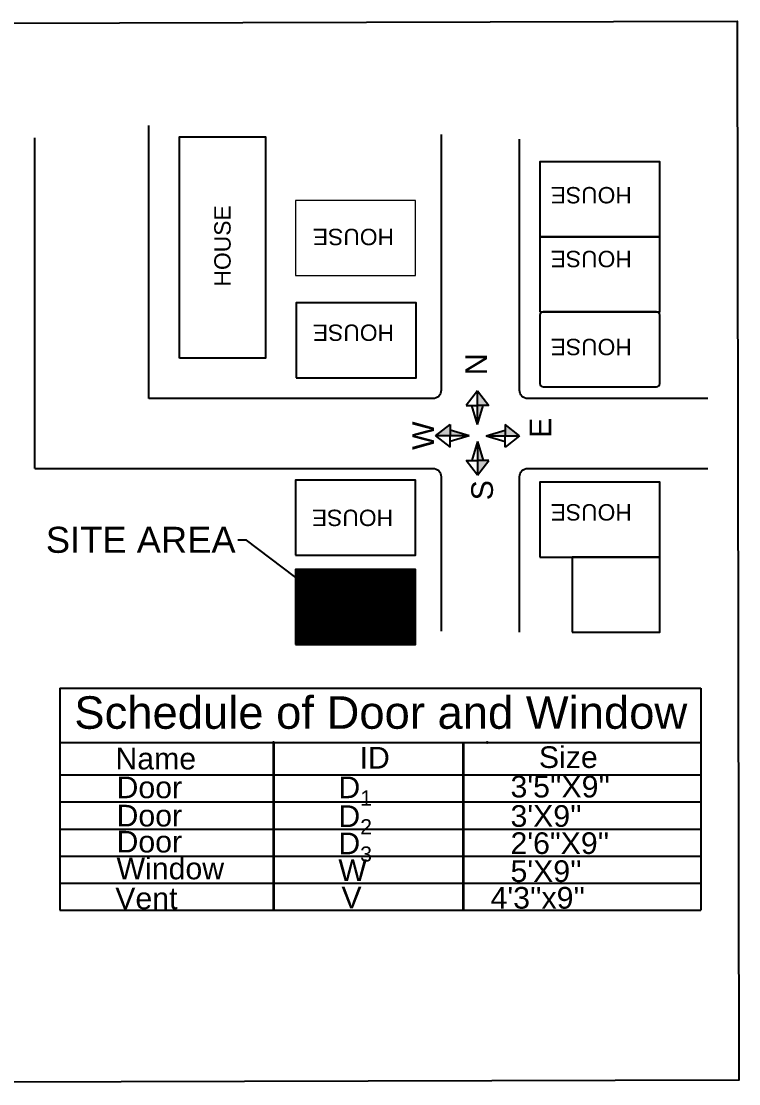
# Model space of a CAD drawing. Header units: millimetres. Extents: x 1028 to 3951, y -866 to 975.
# Drawn here: x 3289 to 3951, y -4 to 975 of the extents above; entities that cross this region are included whole.
import ezdxf
from ezdxf import colors
from ezdxf.entities.mleader import LeaderData, LeaderLine
from ezdxf.math import Vec2, Vec3

# ---------------------------------------------------------------- set-up
doc = ezdxf.new("R2010")
doc.units = ezdxf.units.MM
doc.layers.add('001_Dark_1 10', color=7, linetype='Continuous', lineweight=0)
for name, color, linetype in [('_AREATABLE', 7, 'Continuous'), ('Boundry Line', 6, 'Continuous'), ('dimenction and  text', 4, 'Continuous'), ('text', 6, 'Continuous')]:
    doc.layers.add(name, color=color, linetype=linetype)
doc.styles.get("Standard").update_dxf_attribs({"font": 'arial.ttf'})

# ---------------------------------------------------------------- blocks, each defined once
blk = doc.blocks.new('A$C69F05CD7')
at = {"linetype": 'Continuous'}
for points in [[(0, 4.4), (0, 2.51), (1.48, 2.51)], [(0.74, 2.51), (0, 2.51), (0, 0)]]:
    blk.add_hatch(color=256, dxfattribs=at).paths.add_polyline_path(points)
at = {"color": 0, "linetype": 'Continuous'}
for p, q in [((0, 4.4), (-1.48, 2.51)), ((0, 4.4), (1.48, 2.51)), ((0, 0), (0, 4.4)), ((-1.48, 2.51), (0, 2.51)), ((1.48, 2.51), (0, 2.51))]:
    blk.add_line(p, q, dxfattribs=at)
at = {"linetype": 'Continuous'}
for q in [(-0.74, 2.51), (0.74, 2.51)]:
    blk.add_line((0, 0), q, dxfattribs=at)

msp = doc.modelspace()

# ---------------------------------------------------------------- hatches: boundary and pattern name
at = {"layer": 'text', "ltscale": 3, "true_color": 0xf8991e}
h = msp.add_hatch(dxfattribs=at)
h.set_pattern_fill('GOST_WOOD', color=30, scale=0.376898, angle=90, style=0)
h.set_pattern_definition([(180, (3992.429, -879.052), (3e-16, 2.2613874), [3.768979, -0.753796]), (180, (3993.1827, -878.298), (3e-16, 2.2613874), [2.2613874, -0.565347, 1.1306937, -0.565347]), (180, (3994.3134, -877.5443), (3e-16, 2.2613874), [3.768979, -0.753796])])
h.paths.add_polyline_path([(3652.837, 400.743), (3652.837, 469.869), (3542.155, 469.869), (3542.155, 400.743)])

# ---------------------------------------------------------------- linework, layer by layer
for p, q in [((3324.781, 360.506), (3915.932, 360.506)), ((3324.781, 360.506), (3324.781, 155.764)), ((3915.932, 360.506), (3915.932, 155.764)), ((3324.781, 310.569), (3915.932, 310.569)), ((3324.781, 280.607), (3915.932, 280.607)), ((3324.781, 255.638), (3915.932, 255.638)), ((3324.781, 230.669), (3915.932, 230.669)), ((3324.781, 205.701), (3915.932, 205.701)), ((3324.781, 180.732), (3915.932, 180.732)), ((3324.781, 155.764), (3915.932, 155.764))]:
    msp.add_line(p, q)
at = {"lineweight": 35}
for p, q in [((3521.832, 310.569), (3521.832, 155.764)), ((3696.808, 310.569), (3696.808, 155.764))]:
    msp.add_line(p, q, dxfattribs=at)
at = {"color": 7, "true_color": 0xffffff}
msp.add_lwpolyline([(2695.624, 972.164), (3949.499, 975.366), (3950.966, -0.972), (2697.092, -4.174)], close=True, dxfattribs=at)
at = {"layer": '001_Dark_1 10', "color": 7, "ltscale": 3, "true_color": 0xffffff}
msp.add_lwpolyline([(3542.155, 740.999), (3652.837, 740.999), (3652.837, 810.125), (3542.155, 810.125)], close=True, dxfattribs=at)
at = {"layer": '_AREATABLE', "color": 7, "ltscale": 3}
for points in [[(3406.955, 627.572), (3406.955, 879.4)], [(3301.665, 563.052), (3301.665, 868.036)]]:
    msp.add_lwpolyline(points, dxfattribs=at)
for points in [[(3676.427, 871.039), (3676.427, 635.11, -0.4142136), (3668.889, 627.572), (3406.955, 627.572)], [(3922.343, 627.572), (3756.33, 627.572, -0.4142136), (3748.792, 635.11), (3748.792, 866.778)], [(3301.665, 563.052), (3668.889, 563.052, -0.4142136), (3676.427, 555.514), (3676.427, 412.967)], [(3748.792, 412.144), (3748.792, 555.514, -0.4142136), (3756.33, 563.052), (3922.343, 563.052)]]:
    msp.add_lwpolyline(points, format="xyb", dxfattribs=at)
for points in [[(3435.097, 664.7), (3435.097, 868.836), (3514.38, 868.836), (3514.38, 664.7)], [(3767.536, 776.578), (3878.218, 776.578), (3878.218, 845.704), (3767.536, 845.704)], [(3767.536, 707.452), (3878.218, 707.452), (3878.218, 776.578), (3767.536, 776.578)], [(3542.603, 646.7), (3653.285, 646.7), (3653.285, 715.826), (3542.603, 715.826)], [(3542.155, 483.099), (3652.837, 483.099), (3652.837, 552.225), (3542.155, 552.225)], [(3767.536, 481.27), (3878.218, 481.27), (3878.218, 550.397), (3767.536, 550.397)], [(3797.387, 412.144), (3878.218, 412.144), (3878.218, 481.27), (3797.387, 481.27)], [(3542.155, 400.743), (3652.837, 400.743), (3652.837, 469.869), (3542.155, 469.869)]]:
    msp.add_lwpolyline(points, close=True, dxfattribs=at)
msp.add_lwpolyline([(3770.581, 638.326), (3875.174, 638.326, 0.4142136), (3878.218, 641.37), (3878.218, 704.407, 0.4142136), (3875.174, 707.452), (3770.581, 707.452, 0.4142136), (3767.536, 704.407), (3767.536, 641.37, 0.4142136)], format="xyb", close=True, dxfattribs=at)
at = {"layer": 'Boundry Line', "lineweight": 35}
for p in [(3521.832, 310.569), (3718.882, 310.569)]:
    msp.add_point(p, dxfattribs=at)

# ---------------------------------------------------------------- block references
at = {"xscale": 7.050092912063366, "yscale": 7.050092912063366, "zscale": 7.050092912063366}
msp.add_blockref('A$C69F05CD7', (3710.057, 603.498), dxfattribs=at)
at = {"yscale": 7.050092912063366, "zscale": 7.050092912063366}
for p, xscale, rotation in [((3702.309, 593.283), 7.050092912063366, 90), ((3717.826, 593.283), -7.050092912063366, 270), ((3710.057, 587.981), -7.050092912063366, 180)]:
    msp.add_blockref('A$C69F05CD7', p, dxfattribs=dict(at, xscale=xscale, rotation=rotation))

# ---------------------------------------------------------------- texts
at = {"layer": 'dimenction and  text', "color": 6, "ltscale": 3, "char_height": 20, "attachment_point": 1, "rotation": 90}
for s, insert in [('N', (3698.652, 649.012)), ('E', (3757.957, 591.271)), ('W', (3649.726, 580.121)), ('S', (3704.217, 533.661))]:
    msp.add_mtext_dynamic_manual_height_columns(s, width=64.22034, gutter_width=12.5, heights=[0], dxfattribs=dict(at, insert=insert))
at = {"layer": 'text', "ltscale": 3, "char_height": 15.0759, "attachment_point": 1}
for insert, rotation in [((3852.333, 807.473), 180), ((3467.193, 730.796), 90), ((3632.983, 768.96), 180), ((3852.333, 748.639), 180), ((3632.983, 680.709), 180), ((3852.333, 667.52), 180), ((3852.333, 515.087), 180), ((3632.093, 510.001), 180)]:
    msp.add_mtext_dynamic_manual_height_columns('HOUSE', width=323.58639, gutter_width=4.711, heights=[0], dxfattribs=dict(at, insert=insert, rotation=rotation))
at = {"layer": 'text', "attachment_point": 1}
for s, width, heights, insert, char_height in [('Schedule of Door and Window', 1117.34186, [258.307], (3338.082, 353.039), 29.96225), ('Name', 308.01242, [0], (3375.992, 305.594), 19.9748), ('ID', 308.01242, [0], (3601.187, 306.348), 19.9748), ('Size', 308.01242, [0], (3766.59, 306.905), 19.9748), ('Door', 308.01242, [0], (3377.013, 279.064), 19.9748), ('\\A1;D{\\H0.7x;\\S^ 1;}', 308.01242, [0], (3581.635, 279.064), 19.97483), ("3'5''{\\fArial|b0|i0|c204|p34;Х}9''", 308.01242, [0], (3740.431, 279.747), 19.97483), ('Door', 308.01242, [0], (3377.013, 253.009), 19.9748), ('\\A1;D{\\H0.7x;\\S^ 2;}', 308.01242, [0], (3581.635, 252.494), 19.97483), ("3'{\\fArial|b0|i0|c204|p34;Х}9''", 308.01242, [0], (3740.431, 252.662), 19.97483), ('Door', 308.01242, [0], (3377.013, 229.002), 19.9748), ('\\A1;D{\\H0.7x;\\S^ 3;}', 308.01242, [0], (3581.635, 227.374), 19.97483), ('2\'6"{\\fArial|b0|i0|c204|p34;Х}9\'\'', 308.01242, [0], (3740.431, 227.624), 19.97483), ('Window', 308.01242, [0], (3377.013, 204.286), 19.9748), ('W', 308.01242, [0], (3581.635, 202.616), 19.975), ("5'{\\fArial|b0|i0|c204|p34;Х}9''", 308.01242, [0], (3740.431, 201.792), 19.97483), ('Vent', 308.01242, [0], (3375.839, 176.743), 19.9748), ('V', 308.01242, [0], (3584.467, 177.592), 19.975), ("4'3''x9''", 308.01242, [0], (3722.032, 177.237), 19.9748)]:
    msp.add_mtext_dynamic_manual_height_columns(s, width=width, gutter_width=1248.427, heights=heights, dxfattribs=dict(at, insert=insert, char_height=char_height))

# ---------------------------------------------------------------- leaders
at = {"layer": 'dimenction and  text', "color": 6, "ltscale": 3}
ml = msp.add_multileader_mtext('Standard', dxfattribs=at)
ml.set_content('{\\C0;\\c16777215;SITE AREA}', color=6)
ml.set_leader_properties()
ml.build(insert=Vec2(0, 0))
ctx = ml.context
ctx.base_point, ctx.char_height, ctx.plane_origin = Vec3(3311.229, 497.097), 24, Vec3(3578.412, 435.306)
ctx.text_align_type = 2
notes = []
notes.append((ctx, [(0, (1, 1, 0), (3496.91, 497.097), (-1, 0), 8, [(0, [(3578.412, 435.306)], 0, [])])]))
ctx.mtext.insert, ctx.mtext.alignment, ctx.mtext.flow_direction = Vec3(3486.91, 509.301), 3, 5
for ctx, leaders in notes:
    for number, flags, end, landing, length, lines in leaders:
        leader = LeaderData()
        leader.index, (leader.has_last_leader_line, leader.has_dogleg_vector, leader.attachment_direction) = number, flags
        leader.last_leader_point, leader.dogleg_vector, leader.dogleg_length = Vec3(end), Vec3(landing), length
        for number, points, colour, breaks in lines:
            line = LeaderLine()
            line.index, line.vertices, line.color, line.breaks = number, Vec3.list(points), colors.encode_raw_color(colour), breaks
            leader.lines.append(line)
        ctx.leaders.append(leader)

doc.saveas('drawing.dxf')
